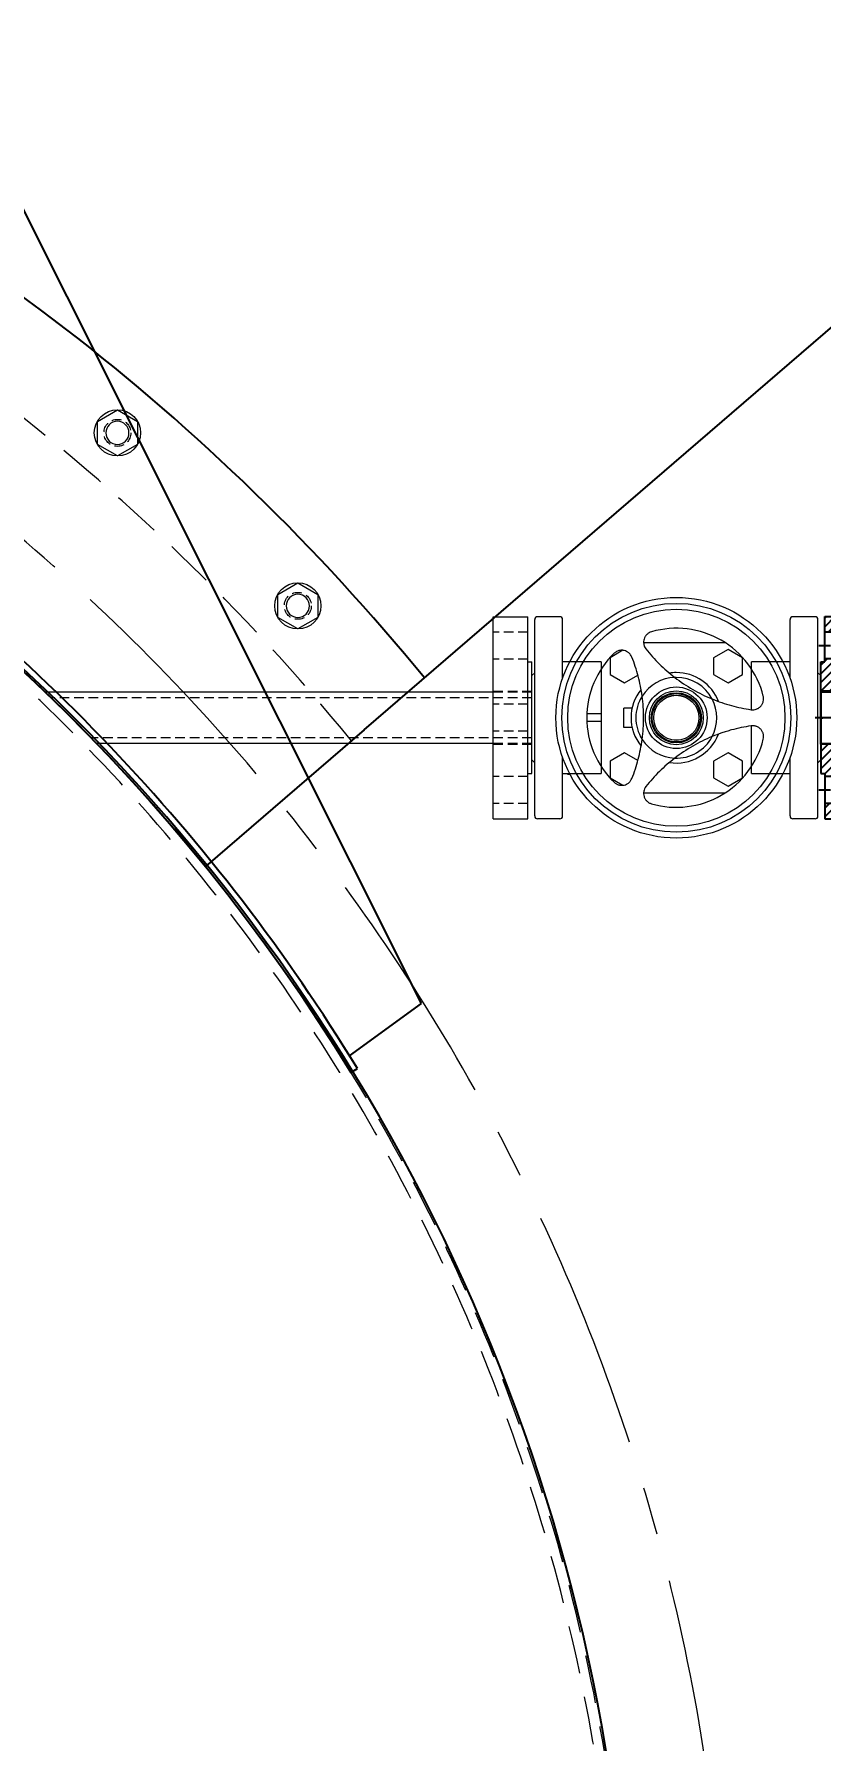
# Model space of a CAD drawing. Header units: millimetres. Extents: x -46397 to 283259, y -8690 to 23983.
# Drawn here: x 10128 to 10536, y 5171 to 6058 of the extents above; entities that cross this region are included whole.
import ezdxf

# ---------------------------------------------------------------- set-up
doc = ezdxf.new("R2010")
doc.units = ezdxf.units.MM
for name, pattern in [('ACAD_ISO04W100', [30, 24, -3, 0, -3]), ('AM_ISO08W050', [18, 12, -1.5, 3, -1.5]), ('AM_ISO08W050x2', [9, 6, -0.75, 1.5, -0.75]), ('CENTER', [2, 1.25, -0.25, 0.25, -0.25]), ('HIDDEN', [0.375, 0.25, -0.125]), ('HIDDENX2', [0.75, 0.5, -0.25])]:
    doc.linetypes.add(name, pattern=pattern)
doc.layers.get('Defpoints').update_dxf_attribs({"lineweight": 0})
for name, color, linetype, lineweight in [('AM_7', 4, 'AM_ISO08W050', 25), ('CHUAN NET KHUAT', 4, 'HIDDEN', 0), ('DUONGCHINH', 7, 'Continuous', 25), ('DUONGTAM', 1, 'CENTER', 0), ('PHANTOM 2', 8, 'Continuous', 0)]:
    doc.layers.add(name, color=color, linetype=linetype, lineweight=lineweight)
doc.layers.add('flashshoot', color=7, linetype='Continuous')
doc.styles.add('GHI CHÚ 1', font='isocp_IV25.ttf', dxfattribs={"width": 0.8})
doc.dimstyles.new('1-30SCALE', dxfattribs={"dimtxt": 75, "dimasz": 75, "dimexe": 37.5, "dimexo": 30, "dimgap": 30, "dimtad": 1, "dimtoh": 1, "dimdec": 0, "dimdsep": 46, "dimtxsty": 'GHI CHÚ 1', "dimcen": 0.09, "dimclrd": 256, "dimclre": 256, "dimclrt": 2, "dimadec": 0, "dimazin": 0, "dimtfac": 1, "dimtdec": 0, "dimtofl": 0, "dimtmove": 0, "dimatfit": 3, "dimfxl": 1, "dimlwd": 0, "dimlwe": 0, "dimarcsym": 0})

# ---------------------------------------------------------------- blocks, each defined once
blk = doc.blocks.new('A$C0bd6b673')
at = {"layer": 'CHUAN NET KHUAT', "color": 3, "ltscale": 100, "extrusion": (0, 0, -1)}
for radius in [990, 985]:
    blk.add_circle((0, 0), radius, dxfattribs=at)
at = {"layer": 'DUONGCHINH', "color": 2, "ltscale": 10, "extrusion": (0, 0, -1)}
blk.add_circle((0, 0), 991, dxfattribs=at)
blk = doc.blocks.new('*U15')
at = {"color": 0, "linetype": 'ByBlock', "lineweight": 0}
for p, q in [((-148.5, -51), (-148.5, 51)), ((-135.5, 52.5), (-147, 52.5)), ((-134, 20.62), (-134, 51)), ((-16, 20.62), (-16, 51)), ((-3, 52.5), (-14.5, 52.5)), ((-1.5, -51), (-1.5, 51)), ((-49.68, 39), (-91.98, 39)), ((-48.13, 35.53), (-55.63, 31.2)), ((-40.63, 31.2), (-48.13, 35.53)), ((-114, 29), (-134, 29)), ((-114, 29), (-114, -29)), ((-102.7, 35.05), (-109.37, 31.2)), ((-109.37, 31.2), (-109.37, 22.54)), ((-55.63, 31.2), (-55.63, 22.54)), ((-40.63, 22.54), (-40.63, 31.2)), ((-16, 29), (-36, 29)), ((-36, 4.19), (-36, 29)), ((-150, 21.9), (-148.5, 23.4)), ((-150, -21.9), (-150, 21.9)), ((-109.37, 22.54), (-101.87, 18.21)), ((-101.87, 18.21), (-94.95, 22.2)), ((-55.63, 22.54), (-48.13, 18.21)), ((-48.13, 18.21), (-40.63, 22.54)), ((0, 21.9), (-1.5, 23.4)), ((0, -21.9), (0, 21.9)), ((-114, 2), (-121.46, 2)), ((-102.2, -5), (-102.2, 5)), ((-97.96, 5), (-102.2, 5)), ((-114, -2), (-121.46, -2)), ((-97.96, -5), (-102.2, -5)), ((-36, -29), (-36, -4.19)), ((-150, -21.9), (-148.5, -23.4)), ((-134, -51), (-134, -20.62)), ((-101.87, -18.21), (-109.37, -22.54)), ((-109.37, -22.54), (-109.37, -31.2)), ((-94.95, -22.2), (-101.87, -18.21)), ((-48.13, -18.21), (-55.63, -22.54)), ((-55.63, -22.54), (-55.63, -31.2)), ((-40.63, -22.54), (-48.13, -18.21)), ((-40.63, -31.2), (-40.63, -22.54)), ((-16, -51), (-16, -20.62)), ((0, -21.9), (-1.5, -23.4)), ((-134, -29), (-114, -29)), ((-131.3, -29.5), (-131.3, -29)), ((-130.7, -29.5), (-131.3, -29.5)), ((-130.7, -29.5), (-130.7, -29)), ((-130.1, -29.5), (-130.7, -29.5)), ((-109.37, -31.2), (-102.7, -35.05)), ((-55.63, -31.2), (-48.13, -35.53)), ((-48.13, -35.53), (-40.63, -31.2)), ((-36, -29), (-16, -29)), ((-91.98, -39), (-49.68, -39)), ((-135.5, -52.5), (-147, -52.5)), ((-3, -52.5), (-14.5, -52.5))]:
    blk.add_line(p, q, dxfattribs=at)
for radius in [62.5, 59.44, 56.38, 16, 14, 14, 13.03, 12.53, 11.73, 11.71]:
    blk.add_circle((-75, 0), radius, dxfattribs=at)
for centre, radius, start, end in [((-147, 51), 1.5, 90, 180), ((-135.5, 51), 1.5, 0, 90), ((-75, 0), 46.5, 13.91476, 106.08524), ((-14.5, 51), 1.5, 90, 180), ((-3, 51), 1.5, 0, 90), ((-75, 0), 46.5, 133.91476, 226.08524), ((-75, 0), 20.99, 92.28401, 147.71599), ((-75, 0), 23.5, 90, 98.894), ((-75, 0), 21, 90, 92.32756), ((-75, 0), 23.5, 21.10668, 90), ((-75, 0), 21, 27.67244, 90), ((-75, 0), 23.5, 141.1061, 218.894), ((-75, 0), 21, 147.67244, 212.32756), ((-75, 0), 20.99, 332.28401, 27.71599), ((-75, 0), 23.5, 261.106, 338.89382), ((-75, 0), 20.99, 212.28401, 267.71599), ((-75, 0), 46.5, 253.91476, 346.08524), ((-75, 0), 21, 267.67244, 332.32756), ((-147, -51), 1.5, 180, 270), ((-135.5, -51), 1.5, 270, 0), ((-14.5, -51), 1.5, 180, 270), ((-3, -51), 1.5, 270, 0)]:
    blk.add_arc(centre, radius, start, end, dxfattribs=at)
for points, knots in [([(-87.88, 44.68), (-88.34, 44.55), (-88.77, 44.36), (-89.38, 44.01), (-89.57, 43.88), (-89.95, 43.59), (-90.12, 43.44), (-90.45, 43.11), (-90.61, 42.94), (-90.9, 42.57), (-91.04, 42.38), (-91.4, 41.78), (-91.59, 41.36), (-91.86, 40.47), (-91.94, 40.02), (-91.98, 39.34), (-91.98, 39.1), (-91.95, 38.65), (-91.93, 38.42), (-91.84, 37.97), (-91.79, 37.75), (-91.65, 37.32), (-91.57, 37.1), (-91.29, 36.48), (-91.05, 36.09), (-90.76, 35.73)], [0.00000021, 0.00000021, 0.00000021, 0.00000021, 0.00140383, 0.00140383, 0.00210564, 0.00210564, 0.00280745, 0.00280745, 0.00350926, 0.00350926, 0.00421107, 0.00421107, 0.00561469, 0.00561469, 0.00701831, 0.00701831, 0.00772012, 0.00772012, 0.00842194, 0.00842194, 0.00912375, 0.00912375, 0.00982556, 0.00982556, 0.01122918, 0.01122918, 0.01122918, 0.01122918]), ([(-90.76, 35.73), (-88.6, 32.98), (-86.27, 30.37), (-82.55, 26.69), (-81.26, 25.49), (-78.62, 23.18), (-77.25, 22.06), (-75.84, 20.97)], [0.00000026, 0.00000026, 0.00000026, 0.00000026, 0.01074435, 0.01074435, 0.0161164, 0.0161164, 0.02148845, 0.02148845, 0.02148845, 0.02148845]), ([(-98.06, 31.52), (-98.23, 31.94), (-98.45, 32.34), (-98.98, 33.08), (-99.29, 33.42), (-99.81, 33.87), (-99.99, 34), (-100.37, 34.26), (-100.57, 34.37), (-101.19, 34.68), (-101.62, 34.84), (-102.29, 34.99), (-102.52, 35.03), (-102.98, 35.08), (-103.21, 35.09), (-103.68, 35.08), (-103.91, 35.06), (-104.37, 34.99), (-104.6, 34.94), (-105.28, 34.75), (-105.71, 34.58), (-106.32, 34.23), (-106.52, 34.1), (-106.9, 33.81), (-107.08, 33.66), (-107.25, 33.5)], [0.00000022, 0.00000022, 0.00000022, 0.00000022, 0.00140341, 0.00140341, 0.00280661, 0.00280661, 0.00350821, 0.00350821, 0.00420981, 0.00420981, 0.005613, 0.005613, 0.0063146, 0.0063146, 0.0070162, 0.0070162, 0.00771779, 0.00771779, 0.00841939, 0.00841939, 0.00982259, 0.00982259, 0.01052419, 0.01052419, 0.01122578, 0.01122578, 0.01122578, 0.01122578]), ([(-92.74, 11.21), (-92.98, 12.97), (-93.26, 14.71), (-93.94, 18.16), (-94.34, 19.88), (-95.23, 23.28), (-95.73, 24.97), (-96.82, 28.28), (-97.42, 29.91), (-98.06, 31.52)], [0.0439983, 0.0439983, 0.0439983, 0.0439983, 0.04937679, 0.04937679, 0.05475527, 0.05475527, 0.06013376, 0.06013376, 0.06551224, 0.06551224, 0.06551224, 0.06551224]), ([(-56.42, 9.76), (-54.78, 9.08), (-53.1, 8.45), (-49.76, 7.31), (-48.08, 6.8), (-43.02, 5.42), (-39.62, 4.71), (-36.18, 4.21)], [0.04402767, 0.04402767, 0.04402767, 0.04402767, 0.04943433, 0.04943433, 0.054841, 0.054841, 0.06565433, 0.06565433, 0.06565433, 0.06565433]), ([(-36.18, 4.21), (-35.72, 4.15), (-35.27, 4.14), (-34.36, 4.22), (-33.91, 4.32), (-33.27, 4.55), (-33.06, 4.64), (-32.65, 4.84), (-32.45, 4.96), (-31.87, 5.34), (-31.52, 5.63), (-31.05, 6.14), (-30.9, 6.32), (-30.63, 6.7), (-30.51, 6.89), (-30.29, 7.3), (-30.19, 7.51), (-30.01, 7.94), (-29.94, 8.16), (-29.76, 8.84), (-29.7, 9.31), (-29.7, 10.01), (-29.71, 10.25), (-29.77, 10.72), (-29.81, 10.95), (-29.86, 11.18)], [0.00000021, 0.00000021, 0.00000021, 0.00000021, 0.0014034, 0.0014034, 0.0028066, 0.0028066, 0.00350819, 0.00350819, 0.00420979, 0.00420979, 0.00561299, 0.00561299, 0.00631458, 0.00631458, 0.00701618, 0.00701618, 0.00771778, 0.00771778, 0.00841938, 0.00841938, 0.00982257, 0.00982257, 0.01052417, 0.01052417, 0.01122577, 0.01122577, 0.01122577, 0.01122577]), ([(-36.18, -4.21), (-39.62, -4.71), (-43.02, -5.42), (-47.25, -6.57), (-48.1, -6.82), (-49.78, -7.33), (-50.62, -7.61), (-53.13, -8.46), (-54.79, -9.09), (-56.42, -9.76)], [-0.04421542, -0.04421542, -0.04421542, -0.04421542, -0.03340233, -0.03340233, -0.03069906, -0.03069906, -0.02799578, -0.02799578, -0.02258924, -0.02258924, -0.02258924, -0.02258924]), ([(-29.86, -11.18), (-29.75, -10.72), (-29.7, -10.26), (-29.7, -9.55), (-29.72, -9.32), (-29.78, -8.85), (-29.82, -8.62), (-29.94, -8.17), (-30.01, -7.95), (-30.18, -7.51), (-30.28, -7.3), (-30.62, -6.69), (-30.89, -6.32), (-31.52, -5.63), (-31.87, -5.34), (-32.44, -4.96), (-32.64, -4.84), (-33.05, -4.64), (-33.26, -4.55), (-33.69, -4.4), (-33.91, -4.34), (-34.36, -4.24), (-34.58, -4.2), (-35.27, -4.14), (-35.72, -4.15), (-36.18, -4.21)], [0.0000002, 0.0000002, 0.0000002, 0.0000002, 0.00140382, 0.00140382, 0.00210564, 0.00210564, 0.00280745, 0.00280745, 0.00350926, 0.00350926, 0.00421107, 0.00421107, 0.00561469, 0.00561469, 0.00701831, 0.00701831, 0.00772012, 0.00772012, 0.00842193, 0.00842193, 0.00912374, 0.00912374, 0.00982555, 0.00982555, 0.01122917, 0.01122917, 0.01122917, 0.01122917]), ([(-98.06, -31.52), (-96.76, -28.26), (-95.67, -24.95), (-94.34, -19.88), (-93.95, -18.17), (-93.27, -14.72), (-92.98, -12.98), (-92.74, -11.21)], [0.00000022, 0.00000022, 0.00000022, 0.00000022, 0.01074431, 0.01074431, 0.01611636, 0.01611636, 0.02148841, 0.02148841, 0.02148841, 0.02148841]), ([(-75.84, -20.97), (-77.25, -22.06), (-78.62, -23.18), (-81.26, -25.49), (-82.55, -26.69), (-86.27, -30.37), (-88.6, -32.98), (-90.76, -35.73)], [0.00000123, 0.00000123, 0.00000123, 0.00000123, 0.00537328, 0.00537328, 0.01074533, 0.01074533, 0.02148942, 0.02148942, 0.02148942, 0.02148942]), ([(-107.25, -33.5), (-106.91, -33.83), (-106.53, -34.11), (-105.92, -34.45), (-105.71, -34.56), (-105.28, -34.74), (-105.06, -34.82), (-104.61, -34.94), (-104.38, -34.99), (-103.92, -35.06), (-103.68, -35.08), (-102.99, -35.09), (-102.53, -35.05), (-101.62, -34.84), (-101.19, -34.68), (-100.57, -34.38), (-100.37, -34.26), (-99.99, -34.01), (-99.81, -33.87), (-99.46, -33.57), (-99.3, -33.42), (-98.99, -33.08), (-98.85, -32.9), (-98.45, -32.34), (-98.23, -31.94), (-98.06, -31.52)], [0.00000027, 0.00000027, 0.00000027, 0.00000027, 0.0014039, 0.0014039, 0.00210571, 0.00210571, 0.00280752, 0.00280752, 0.00350933, 0.00350933, 0.00421114, 0.00421114, 0.00561476, 0.00561476, 0.00701838, 0.00701838, 0.00772019, 0.00772019, 0.008422, 0.008422, 0.00912382, 0.00912382, 0.00982563, 0.00982563, 0.01122925, 0.01122925, 0.01122925, 0.01122925]), ([(-90.76, -35.73), (-91.05, -36.09), (-91.29, -36.48), (-91.66, -37.3), (-91.8, -37.75), (-91.93, -38.42), (-91.95, -38.64), (-91.98, -39.1), (-91.98, -39.33), (-91.94, -40.02), (-91.86, -40.47), (-91.66, -41.13), (-91.58, -41.35), (-91.39, -41.77), (-91.28, -41.98), (-91.04, -42.37), (-90.91, -42.56), (-90.62, -42.93), (-90.46, -43.11), (-89.96, -43.6), (-89.59, -43.88), (-88.98, -44.24), (-88.77, -44.35), (-88.33, -44.53), (-88.11, -44.61), (-87.88, -44.68)], [0.00000026, 0.00000026, 0.00000026, 0.00000026, 0.00140345, 0.00140345, 0.00280665, 0.00280665, 0.00350825, 0.00350825, 0.00420985, 0.00420985, 0.00561304, 0.00561304, 0.00631464, 0.00631464, 0.00701624, 0.00701624, 0.00771783, 0.00771783, 0.00841943, 0.00841943, 0.00982263, 0.00982263, 0.01052422, 0.01052422, 0.01122582, 0.01122582, 0.01122582, 0.01122582])]:
    blk.add_open_spline(points, degree=3, knots=knots, dxfattribs=at)
for points in [[(-75.84, 20.97), (-72.85, 18.67), (-66.62, 14.51), (-59.91, 11.2), (-56.42, 9.76)], [(-92.74, -11.21), (-92.25, -7.47), (-91.75, 0), (-92.25, 7.47), (-92.74, 11.21)], [(-56.42, -9.76), (-59.91, -11.2), (-66.62, -14.51), (-72.85, -18.67), (-75.84, -20.97)]]:
    blk.add_open_spline(points, degree=3, dxfattribs=at)
blk = doc.blocks.new('*U2574')
at = {"color": 1, "linetype": 'ACAD_ISO04W100'}
blk.add_line((0, 118), (0, -3), dxfattribs=at)
at = {"color": 2}
blk.add_lwpolyline([(13.35, 0), (13.35, 115), (-13.35, 115), (-13.35, 0)], close=True, dxfattribs=at)
blk = doc.blocks.new('*U2573')
h = blk.add_hatch()
h.set_pattern_fill('ANSI31', color=1, angle=-90)
h.set_pattern_definition([(315, (19, -13), (2.24506, 2.24506), [])])
h.paths.add_polyline_path([(13, 9.5), (13, 17.5), (-5, 17.5), (-5, 16), (-7, 16), (-7, 0.75), (13, 0.75)])
h.paths.add_polyline_path([(13, 31.5), (13, 39.5), (-5, 39.5), (-5, 31.5)])
h.paths.add_polyline_path([(-7, -26.75), (-7, -42), (-5, -42), (-5, -43.5), (13, -43.5), (13, -35.5), (13, -26.75)])
h.paths.add_polyline_path([(-5, -57.5), (-5, -65.5), (13, -65.5), (13, -57.5)])
for p, q in [((-5, 16), (-5, 39.5)), ((-5, 39.5), (13, 39.5)), ((13, 39.5), (13, 9.5)), ((13, 31.5), (-5, 31.5)), ((-7, 0.75), (-7, 16)), ((-7, 16), (-5, 16)), ((13, 17.5), (-5, 17.5)), ((13, 9.5), (13, 0.75)), ((13, 0.75), (-7, 0.75)), ((-7, 0.75), (-7, -26.75)), ((13, 0.75), (13, -26.75)), ((13, -26.75), (-7, -26.75)), ((-7, -26.75), (-7, -42)), ((13, -35.5), (13, -26.75)), ((-7, -42), (-5, -42)), ((-5, -42), (-5, -65.5)), ((13, -43.5), (-5, -43.5)), ((13, -65.5), (13, -35.5)), ((13, -57.5), (-5, -57.5)), ((-5, -65.5), (13, -65.5))]:
    blk.add_line(p, q)
at = {"layer": 'AM_7', "linetype": 'AM_ISO08W050x2'}
for p, q in [((-8, 24.5), (16, 24.5)), ((-8, -50.5), (16, -50.5))]:
    blk.add_line(p, q, dxfattribs=at)
at = {"layer": 'AM_7'}
blk.add_line((15.88, -13), (-10, -13), dxfattribs=at)
blk = doc.blocks.new('erdgcxvb')
at = {"xscale": -1, "rotation": 180}
blk.add_blockref('*U2573', (-135.95, -13), dxfattribs=at)
at = {"rotation": 270}
blk.add_blockref('*U2574', (-142.95, 0), dxfattribs=at)
blk = doc.blocks.new('12319823 dasdasd')
blk.add_blockref('erdgcxvb', (10752.99, 18204.03))
blk = doc.blocks.new('jkdajksdqwasd')
at = {"color": 2, "linetype": 'Continuous', "lineweight": 0, "ltscale": 10, "extrusion": (0, 1, 0)}
for p, q in [((5918.99, 647.5), (5918.99, 752.5)), ((5918.99, 752.5), (5936.99, 752.5)), ((5936.99, 647.5), (5936.99, 752.5)), ((5936.99, 729), (5938.99, 729)), ((5938.99, 671), (5938.99, 729)), ((5918.99, 713.29), (5686.52, 713.29)), ((5918.99, 686.7), (5713.12, 686.7)), ((5936.99, 671), (5938.99, 671)), ((5918.99, 647.5), (5936.99, 647.5))]:
    blk.add_line(p, q, dxfattribs=at)
at = {"color": 1, "linetype": 'HIDDENX2', "lineweight": 0, "ltscale": 10, "extrusion": (0, 1, 0)}
for p, q in [((5936.99, 744.5), (5918.99, 744.5)), ((5936.99, 730.5), (5918.99, 730.5)), ((5938.99, 710.42), (5689.49, 710.42)), ((5918.99, 713.75), (5938.99, 713.75)), ((5938.99, 713.29), (5918.99, 713.29)), ((5936.99, 707), (5918.99, 707)), ((5936.99, 693), (5918.99, 693)), ((5938.99, 689.57), (5710.35, 689.57)), ((5938.99, 686.7), (5918.99, 686.7)), ((5918.99, 686.25), (5938.99, 686.25)), ((5936.99, 669.5), (5918.99, 669.5)), ((5936.99, 655.5), (5918.99, 655.5))]:
    blk.add_line(p, q, dxfattribs=at)
at = {"color": 2, "linetype": 'Continuous', "lineweight": 0, "ltscale": 10}
blk.add_arc((5000, 0), 990, 43.91862, 46.09562, dxfattribs=at)
for name, p in [('12319823 dasdasd', (-4521.05, -17503.99)), ('*U15', (6088.99, 700))]:
    blk.add_blockref(name, p)
blk = doc.blocks.new('d jasjdadqwe')
at = {"color": 7, "lineweight": 0, "ltscale": 10, "extrusion": (0, 1, 0)}
for p, q in [((46729.21, 38233.25), (46739.57, 38239.23)), ((46739.57, 38239.23), (46749.92, 38233.25)), ((46729.21, 38221.3), (46729.21, 38233.25)), ((46749.92, 38233.25), (46749.92, 38221.3)), ((46739.57, 38215.32), (46729.21, 38221.3)), ((46749.92, 38221.3), (46739.57, 38215.32)), ((46822.84, 38143.39), (46833.19, 38149.37)), ((46833.19, 38149.37), (46843.55, 38143.39)), ((46822.84, 38131.44), (46822.84, 38143.39)), ((46843.55, 38143.39), (46843.55, 38131.44)), ((46833.19, 38125.46), (46822.84, 38131.44)), ((46843.55, 38131.44), (46833.19, 38125.46))]:
    blk.add_line(p, q, dxfattribs=at)
at = {"color": 7, "lineweight": 0, "ltscale": 10}
for centre in [(46739.57, 38227.28), (46833.19, 38137.42)]:
    blk.add_circle(centre, 12, dxfattribs=at)
at = {"color": 4, "linetype": 'HIDDENX2', "lineweight": 0, "ltscale": 10}
for centre in [(46739.57, 38227.28), (46833.19, 38137.42)]:
    blk.add_circle(centre, 7, dxfattribs=at)
at = {"color": 7, "lineweight": 0, "ltscale": 10, "extrusion": (0, 0, -1)}
for centre in [(-46739.57, 38227.28), (-46833.19, 38137.42)]:
    blk.add_circle(centre, 6, dxfattribs=at)
blk.add_arc((46015.61, 37379.27), 1140, 39.21257, 65.41068)
at = {"color": 4, "linetype": 'HIDDENX2', "lineweight": 0, "ltscale": 50}
blk.add_arc((46015.61, 37379.27), 1090, 39.14105, 66.75273, dxfattribs=at)
at = {"layer": 'DUONGCHINH', "extrusion": (0, 1, 0)}
for q in [(47397.88, 38530.27), (46785.24, 38001.98)]:
    blk.add_line((46867.64, 38073.04), q, dxfattribs=at)
at = {"layer": 'DUONGCHINH'}
blk.add_arc((46015.61, 37379.27), 990, 38.97631, 69.91106, dxfattribs=at)
blk = doc.blocks.new('SD2-2')
at = {"layer": 'DUONGCHINH', "extrusion": (0, 1, 0)}
for p, q in [((881.73, 551.5), (560, 1194)), ((844.4, 524.43), (881.73, 551.5)), ((845.09, 515.68), (848.5, 517.77))]:
    blk.add_line(p, q, dxfattribs=at)
at = {"layer": 'DUONGCHINH', "extrusion": (0, 0, -1)}
blk.add_arc((0, 0), 990, 31.39219, 148.60781, dxfattribs=at)
at = {"layer": 'DUONGCHINH'}
blk.add_arc((0, 0), 994, 31.39219, 55.71011, dxfattribs=at)
blk = doc.blocks.new('*D1589')
at = {"layer": 'Defpoints', "color": 0, "transparency": 16777216}
for p in [(10829.11, 6204.56, -1.5), (10121.84, 3758.56, -1.5), (11552.26, 3758.56)]:
    blk.add_point(p, dxfattribs=at)
at = {"layer": 'PHANTOM 2', "linetype": 'Continuous', "lineweight": 0, "transparency": 16777216}
for p, q in [((10859.11, 6204.56), (11582.26, 6204.56)), ((11552.26, 6114.56), (11552.26, 3848.56)), ((10151.84, 3758.56), (11582.26, 3758.56))]:
    blk.add_line(p, q, dxfattribs=at)
at = {"layer": 'PHANTOM 2', "transparency": 16777216}
for points in [[(11537.26, 6114.56), (11567.26, 6114.56), (11552.26, 6204.56)], [(11537.26, 3848.56), (11567.26, 3848.56), (11552.26, 3758.56)]]:
    blk.add_solid(points, dxfattribs=at)
at = {"layer": 'PHANTOM 2', "color": 2, "transparency": 16777216, "insert": (11472.72, 4981.56), "char_height": 95, "attachment_point": 5, "rotation": 90, "style": 'GHI CHÚ 1'}
blk.add_mtext('2446', dxfattribs=at)
blk = doc.blocks.new('*D1643')
at = {"layer": 'Defpoints', "color": 0, "transparency": 16777216}
for p in [(9680.34, 8741.79, -1.5), (11942.21, 8741.79), (10121.84, 3758.56, -1.5)]:
    blk.add_point(p, dxfattribs=at)
at = {"layer": 'PHANTOM 2', "linetype": 'Continuous', "lineweight": 0, "transparency": 16777216}
for p, q in [((9710.34, 8741.79), (11972.21, 8741.79)), ((11942.21, 3848.56), (11942.21, 8651.79)), ((10151.84, 3758.56), (11972.21, 3758.56))]:
    blk.add_line(p, q, dxfattribs=at)
at = {"layer": 'PHANTOM 2', "transparency": 16777216}
for points in [[(11927.21, 8651.79), (11957.21, 8651.79), (11942.21, 8741.79)], [(11927.21, 3848.56), (11957.21, 3848.56), (11942.21, 3758.56)]]:
    blk.add_solid(points, dxfattribs=at)
at = {"layer": 'PHANTOM 2', "color": 2, "transparency": 16777216, "insert": (11862.67, 6250.17), "char_height": 95, "attachment_point": 5, "rotation": 90, "style": 'GHI CHÚ 1'}
blk.add_mtext('4983', dxfattribs=at)

msp = doc.modelspace()

# ---------------------------------------------------------------- linework, layer by layer
at = {"layer": 'DUONGTAM', "color": 5, "lineweight": 0, "ltscale": 100, "extrusion": (0, 0, -1)}
msp.add_circle((-9446.84, 5002.56, 1.5), 1041, dxfattribs=at)

# ---------------------------------------------------------------- block references
for name, p in [('SD2-2', (9446.84, 5002.56, -1.5)), ('d jasjdadqwe', (-36568.77, -32376.72, -1.5))]:
    msp.add_blockref(name, p)
at = {"layer": 'flashshoot'}
msp.add_blockref('jkdajksdqwasd', (4446.84, 5002.56, -1.5), dxfattribs=at)
at = {"layer": 'flashshoot', "ltscale": 10}
msp.add_blockref('A$C0bd6b673', (9446.84, 5002.56, -1.5), dxfattribs=at)

# ---------------------------------------------------------------- dimensions: what is measured, and where the dimension line sits
at = {"layer": 'PHANTOM 2'}
for base, p1, p2, picture, middle in [((11942.21, 8741.79), (10121.84, 3758.56, -1.5), (9680.34, 8741.79, -1.5), '*D1643', (11862.67, 6250.17)), ((11552.26, 3758.56), (10829.11, 6204.56, -1.5), (10121.84, 3758.56, -1.5), '*D1589', (11472.72, 4981.56))]:
    dim = msp.add_linear_dim(base=base, p1=p1, p2=p2, angle=90, dimstyle='1-30SCALE', override={"dimtxt": 95, "dimasz": 90, "dimexe": 30, "dimtmove": 1}, dxfattribs=at)
    dim.commit()
    dim.dimension.update_dxf_attribs({"geometry": picture, "text_midpoint": middle})

doc.saveas('drawing.dxf')
